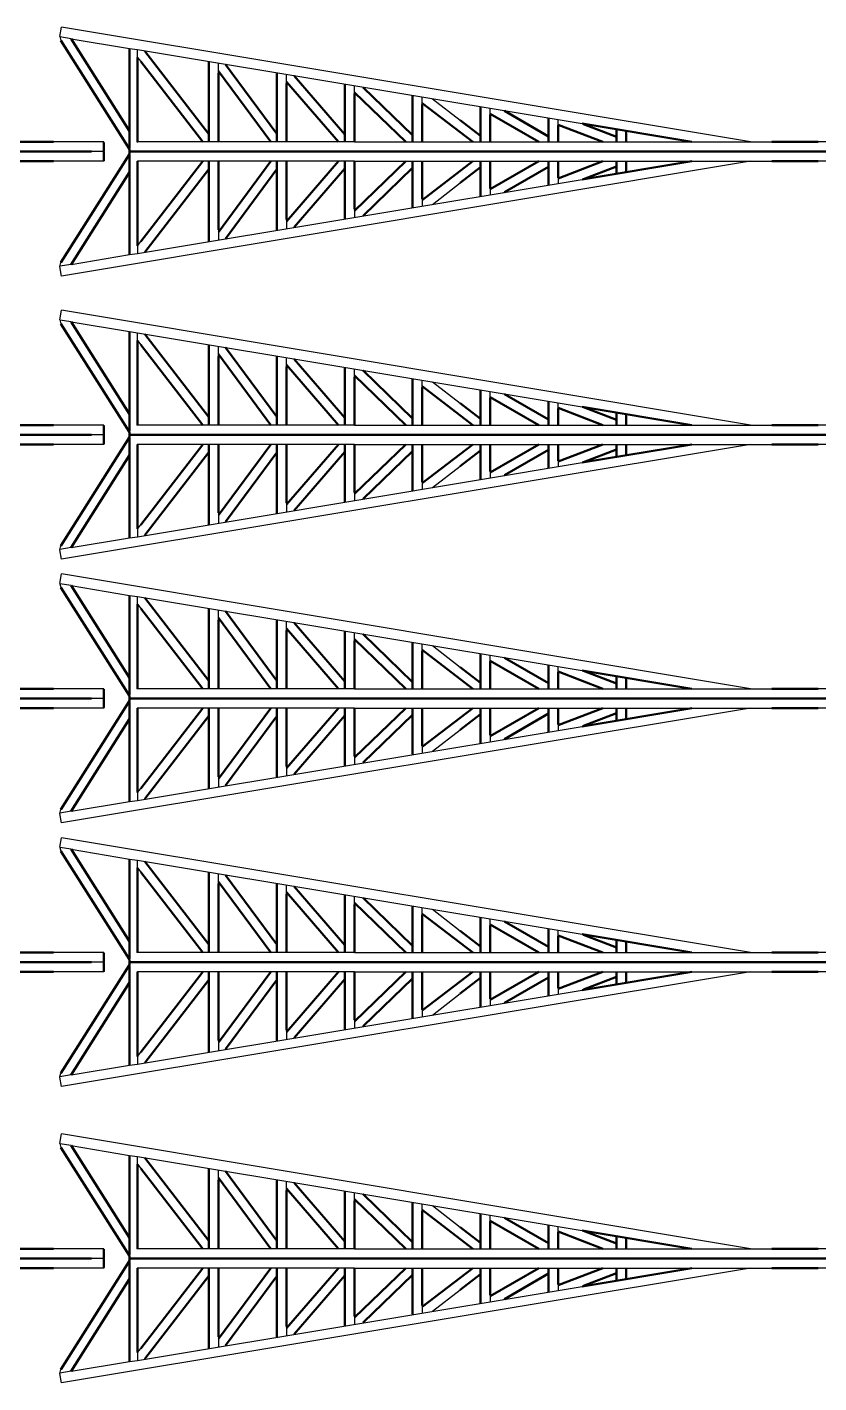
# Model space of a CAD drawing. Header units: centimetres. Extents: x 101 to 201, y 97 to 167.
# Drawn here: x 140.63 to 146.26, y 114.88 to 124.53 of the extents above; entities that cross this region are included whole.
import ezdxf

# ---------------------------------------------------------------- set-up
doc = ezdxf.new("R2010")
doc.units = ezdxf.units.CM
doc.layers.add('corte', color=1, linetype='Continuous')
doc.layers.add('grabado', color=5, linetype='Continuous')

msp = doc.modelspace()

# ---------------------------------------------------------------- linework, layer by layer
at = {"layer": 'corte'}
for p, q in [((140.8592, 124.4621), (140.8705, 124.5298)), ((145.7748, 123.7124), (140.8705, 124.5298)), ((140.8592, 124.4621), (140.8659, 124.4336)), ((140.8597, 124.4601), (140.8597, 124.4601)), ((141.1712, 123.7124), (140.814, 123.7124)), ((141.1712, 123.6438), (141.0833, 123.6438)), ((141.1712, 123.7096), (141.1712, 123.7124)), ((141.1712, 123.6466), (141.1712, 123.641)), ((141.3557, 123.6618), (141.3557, 123.667)), ((141.3557, 123.6259), (141.3557, 123.6206)), ((142.8412, 123.7124), (142.8297, 123.7124)), ((142.955, 123.7124), (142.9522, 123.7124)), ((145.7578, 123.7124), (145.9271, 123.7124)), ((146.6128, 123.7124), (146.2557, 123.7124)), ((141.1712, 123.5752), (140.814, 123.5752)), ((145.7748, 123.5752), (140.8705, 122.7579)), ((141.1712, 123.578), (141.1712, 123.5752)), ((142.8412, 123.5752), (142.8297, 123.5752)), ((142.955, 123.5752), (142.9522, 123.5752)), ((145.7578, 123.5752), (145.9271, 123.5752)), ((146.6128, 123.5752), (146.2557, 123.5752)), ((140.8592, 122.8255), (140.8659, 122.854)), ((140.8705, 122.7579), (140.8592, 122.8255)), ((140.8597, 122.8275), (140.8597, 122.8275)), ((140.8592, 122.4468), (140.8705, 122.5145)), ((145.7748, 121.6971), (140.8705, 122.5145)), ((140.8592, 122.4468), (140.8659, 122.4183)), ((140.8597, 122.4448), (140.8597, 122.4448)), ((141.1712, 121.6971), (140.814, 121.6971)), ((141.1712, 121.6943), (141.1712, 121.6971)), ((142.8412, 121.6971), (142.8297, 121.6971)), ((142.955, 121.6971), (142.9522, 121.6971)), ((145.7578, 121.6971), (145.9271, 121.6971)), ((146.6128, 121.6971), (146.2557, 121.6971)), ((141.1712, 121.6285), (141.0833, 121.6285)), ((141.1712, 121.6313), (141.1712, 121.6257)), ((141.3557, 121.6465), (141.3557, 121.6517)), ((141.3557, 121.6106), (141.3557, 121.6053)), ((141.1712, 121.5599), (140.814, 121.5599)), ((145.7748, 121.5599), (140.8705, 120.7426)), ((141.1712, 121.5627), (141.1712, 121.5599)), ((142.8412, 121.5599), (142.8297, 121.5599)), ((142.955, 121.5599), (142.9522, 121.5599)), ((145.7578, 121.5599), (145.9271, 121.5599)), ((146.6128, 121.5599), (146.2557, 121.5599)), ((140.8592, 120.8102), (140.8659, 120.8387)), ((140.8705, 120.7426), (140.8592, 120.8102)), ((140.8597, 120.8122), (140.8597, 120.8122)), ((140.8592, 120.5697), (140.8705, 120.6374)), ((145.7748, 119.82), (140.8705, 120.6374)), ((140.8597, 120.5678), (140.8597, 120.5677)), ((140.8597, 120.5677), (140.8659, 120.5412)), ((141.1712, 119.82), (140.814, 119.82)), ((141.1712, 119.8172), (141.1712, 119.82)), ((141.3557, 119.7694), (141.3557, 119.7746)), ((142.8412, 119.82), (142.8297, 119.82)), ((142.955, 119.82), (142.9522, 119.82)), ((145.7578, 119.82), (145.9271, 119.82)), ((146.6128, 119.82), (146.2557, 119.82)), ((141.1712, 119.6829), (140.814, 119.6829)), ((145.7748, 119.6829), (140.8705, 118.8655)), ((141.1712, 119.7514), (141.0833, 119.7514)), ((141.1712, 119.7542), (141.1712, 119.7486)), ((141.1712, 119.6857), (141.1712, 119.6829)), ((141.3557, 119.7335), (141.3557, 119.7283)), ((142.8412, 119.6829), (142.8297, 119.6829)), ((142.955, 119.6829), (142.9522, 119.6829)), ((145.7578, 119.6829), (145.9271, 119.6829)), ((146.6128, 119.6829), (146.2557, 119.6829)), ((140.8592, 118.9331), (140.8659, 118.9617)), ((140.8705, 118.8655), (140.8592, 118.9331)), ((140.8597, 118.9351), (140.8597, 118.9352)), ((140.8592, 118.6925), (140.8705, 118.7601)), ((145.7748, 117.9427), (140.8705, 118.7601)), ((140.8597, 118.6905), (140.8597, 118.6904)), ((140.8597, 118.6904), (140.8659, 118.6639)), ((141.1712, 117.9427), (140.814, 117.9427)), ((141.1712, 117.9399), (141.1712, 117.9427)), ((142.8412, 117.9427), (142.8297, 117.9427)), ((142.955, 117.9427), (142.9522, 117.9427)), ((145.7578, 117.9427), (145.9271, 117.9427)), ((146.6128, 117.9427), (146.2557, 117.9427)), ((141.1712, 117.8742), (141.0833, 117.8742)), ((141.1712, 117.877), (141.1712, 117.8714)), ((141.3557, 117.8921), (141.3557, 117.8973)), ((141.3557, 117.8562), (141.3557, 117.851)), ((141.1712, 117.8056), (140.814, 117.8056)), ((145.7748, 117.8056), (140.8705, 116.9882)), ((141.1712, 117.8084), (141.1712, 117.8056)), ((142.8412, 117.8056), (142.8297, 117.8056)), ((142.955, 117.8056), (142.9522, 117.8056)), ((145.7578, 117.8056), (145.9271, 117.8056)), ((146.6128, 117.8056), (146.2557, 117.8056)), ((140.8597, 117.0579), (140.8659, 117.0844)), ((140.8705, 116.9882), (140.8592, 117.0559)), ((140.8597, 117.0578), (140.8597, 117.0579)), ((140.8592, 116.5837), (140.8705, 116.6513)), ((140.8592, 116.5837), (140.8659, 116.5552)), ((140.8597, 116.5817), (140.8597, 116.5817)), ((145.7748, 115.834), (140.8705, 116.6513)), ((141.1712, 115.834), (140.814, 115.834)), ((141.1712, 115.8312), (141.1712, 115.834)), ((142.8412, 115.834), (142.8297, 115.834)), ((142.955, 115.834), (142.9522, 115.834)), ((145.7578, 115.834), (145.9271, 115.834)), ((146.6128, 115.834), (146.2557, 115.834)), ((141.1712, 115.7654), (141.0833, 115.7654)), ((141.1712, 115.7682), (141.1712, 115.7626)), ((141.3557, 115.7834), (141.3557, 115.7886)), ((141.3557, 115.7474), (141.3557, 115.7422)), ((141.1712, 115.6968), (140.814, 115.6968)), ((145.7748, 115.6968), (140.8705, 114.8794)), ((141.1712, 115.6996), (141.1712, 115.6968)), ((142.8412, 115.6968), (142.8297, 115.6968)), ((142.955, 115.6968), (142.9522, 115.6968)), ((145.7578, 115.6968), (145.9271, 115.6968)), ((146.6128, 115.6968), (146.2557, 115.6968)), ((140.8592, 114.9471), (140.8659, 114.9756)), ((140.8705, 114.8794), (140.8592, 114.9471)), ((140.8597, 114.9491), (140.8597, 114.9491))]:
    msp.add_line(p, q, dxfattribs=at)
at = {"layer": 'corte', "lineweight": 50}
for p, q in [((140.8659, 124.4336), (141.3557, 123.6618)), ((135.9141, 123.6438), (141.0833, 123.6438)), ((140.4855, 123.7124), (140.814, 123.7124)), ((140.8659, 122.854), (141.3557, 123.6259)), ((141.1712, 123.7096), (141.1712, 123.6466)), ((141.1712, 123.578), (141.1712, 123.641)), ((141.3557, 123.6618), (141.3557, 123.6259)), ((141.3557, 123.6438), (146.5249, 123.6438)), ((145.9271, 123.7124), (146.2557, 123.7124)), ((140.4855, 123.5752), (140.814, 123.5752)), ((145.9271, 123.5752), (146.2557, 123.5752)), ((140.8659, 122.4183), (141.3557, 121.6465)), ((140.4855, 121.6971), (140.814, 121.6971)), ((141.1712, 121.5627), (141.1712, 121.6943)), ((145.9271, 121.6971), (146.2557, 121.6971)), ((135.9141, 121.6285), (141.0833, 121.6285)), ((140.8659, 120.8387), (141.3557, 121.6106)), ((141.3557, 121.6465), (141.3557, 121.6106)), ((141.3557, 121.6285), (146.5249, 121.6285)), ((140.4855, 121.5599), (140.814, 121.5599)), ((145.9271, 121.5599), (146.2557, 121.5599)), ((140.8659, 120.5412), (141.3557, 119.7694)), ((140.4855, 119.82), (140.814, 119.82)), ((141.1712, 119.6857), (141.1712, 119.8172)), ((141.3557, 119.7694), (141.3557, 119.7335)), ((145.9271, 119.82), (146.2557, 119.82)), ((135.9141, 119.7514), (141.0833, 119.7514)), ((140.4855, 119.6829), (140.814, 119.6829)), ((140.8659, 118.9617), (141.3557, 119.7335)), ((141.3557, 119.7514), (146.5249, 119.7514)), ((145.9271, 119.6829), (146.2557, 119.6829)), ((140.8659, 118.6639), (141.3557, 117.8921)), ((140.4855, 117.9427), (140.814, 117.9427)), ((141.1712, 117.9399), (141.1712, 117.877)), ((145.9271, 117.9427), (146.2557, 117.9427)), ((135.9141, 117.8742), (141.0833, 117.8742)), ((140.8659, 117.0844), (141.3557, 117.8562)), ((141.1712, 117.8084), (141.1712, 117.8714)), ((141.3557, 117.8921), (141.3557, 117.8562)), ((141.3557, 117.8742), (146.5249, 117.8742)), ((140.4855, 117.8056), (140.814, 117.8056)), ((145.9271, 117.8056), (146.2557, 117.8056)), ((140.8659, 116.5552), (141.3557, 115.7834)), ((140.4855, 115.834), (140.814, 115.834)), ((141.1712, 115.8312), (141.1712, 115.7682)), ((145.9271, 115.834), (146.2557, 115.834)), ((135.9141, 115.7654), (141.0833, 115.7654)), ((140.8659, 114.9756), (141.3557, 115.7474)), ((141.1712, 115.6996), (141.1712, 115.7626)), ((141.3557, 115.7834), (141.3557, 115.7474)), ((141.3557, 115.7654), (146.5249, 115.7654)), ((140.4855, 115.6968), (140.814, 115.6968)), ((145.9271, 115.6968), (146.2557, 115.6968))]:
    msp.add_line(p, q, dxfattribs=at)
at = {"layer": 'grabado'}
for p, q in [((140.9386, 124.447), (140.8597, 124.4601)), ((140.9386, 124.447), (141.3558, 124.3775)), ((141.3557, 124.3775), (141.4128, 124.3699)), ((141.4128, 124.3699), (144.5759, 123.8427)), ((141.4128, 124.3142), (141.4128, 124.3698)), ((141.4128, 124.3142), (141.4357, 124.2845)), ((141.4629, 124.3615), (141.4646, 124.3593)), ((141.9193, 124.2835), (141.9193, 124.2854)), ((141.9879, 124.2009), (141.9879, 124.274)), ((142.0365, 124.2659), (142.0381, 124.2637)), ((142.4029, 124.2029), (142.4029, 124.2048)), ((142.4714, 124.1277), (142.4714, 124.1934)), ((142.5243, 124.1846), (142.5263, 124.1824)), ((142.8864, 124.1223), (142.8864, 124.1243)), ((142.955, 124.0542), (142.955, 124.1128)), ((143.0147, 124.1029), (143.0171, 124.1006)), ((143.37, 124.0418), (143.37, 124.0437)), ((143.4386, 123.9801), (143.4386, 124.0322)), ((143.5103, 124.0203), (143.7086, 123.8674)), ((143.8536, 123.9612), (143.8536, 123.9631)), ((143.9222, 123.9055), (143.9222, 123.9516)), ((144.0187, 123.9355), (144.0234, 123.9329)), ((144.3372, 123.8806), (144.3372, 123.8825)), ((144.4057, 123.83), (144.4057, 123.871)), ((144.5759, 123.8427), (144.5848, 123.8393)), ((141.4128, 123.7096), (141.4128, 123.7124)), ((142.8297, 123.7124), (141.4128, 123.7124)), ((142.9522, 123.7124), (142.8412, 123.7124)), ((142.955, 123.7124), (145.7578, 123.7124)), ((141.4128, 123.578), (141.4128, 123.5752)), ((142.8297, 123.5752), (141.4128, 123.5752)), ((142.9522, 123.5752), (142.8412, 123.5752)), ((142.955, 123.5752), (145.7578, 123.5752)), ((141.4128, 122.9178), (144.5759, 123.4449)), ((144.4057, 123.4577), (144.4057, 123.4166)), ((144.5759, 123.4449), (144.5848, 123.4483)), ((143.5103, 123.2673), (143.7086, 123.4202)), ((143.9222, 123.3821), (143.9222, 123.336)), ((144.0187, 123.3521), (144.0234, 123.3548)), ((144.3372, 123.4071), (144.3372, 123.4051)), ((143.37, 123.2459), (143.37, 123.244)), ((143.4386, 123.3075), (143.4386, 123.2554)), ((143.8536, 123.3265), (143.8536, 123.3246)), ((142.4714, 123.1599), (142.4714, 123.0942)), ((142.8864, 123.1653), (142.8864, 123.1634)), ((142.955, 123.2335), (142.955, 123.1748)), ((143.0147, 123.1847), (143.0171, 123.187)), ((141.9879, 123.0868), (141.9879, 123.0136)), ((142.4029, 123.0847), (142.4029, 123.0828)), ((142.5243, 123.103), (142.5263, 123.1052)), ((141.4128, 122.9734), (141.4357, 123.0031)), ((141.4128, 122.9734), (141.4128, 122.9178)), ((141.9193, 123.0041), (141.9193, 123.0022)), ((142.0365, 123.0217), (142.0381, 123.0239)), ((140.9386, 122.8406), (141.3558, 122.9102)), ((141.3557, 122.9101), (141.4128, 122.9178)), ((141.4629, 122.9261), (141.4646, 122.9283)), ((140.9386, 122.8406), (140.8597, 122.8275)), ((140.9386, 122.4317), (140.8597, 122.4448)), ((140.9386, 122.4317), (141.3558, 122.3622)), ((141.3557, 122.3622), (141.4128, 122.3546)), ((141.4128, 122.3546), (144.5759, 121.8274)), ((141.4128, 122.2989), (141.4128, 122.3545)), ((141.4128, 122.2989), (141.4357, 122.2692)), ((141.4629, 122.3462), (141.4646, 122.344)), ((141.9193, 122.2682), (141.9193, 122.2701)), ((141.9879, 122.1856), (141.9879, 122.2587)), ((142.0365, 122.2506), (142.0381, 122.2484)), ((142.4029, 122.1876), (142.4029, 122.1895)), ((142.4714, 122.1124), (142.4714, 122.1781)), ((142.5243, 122.1693), (142.5263, 122.1671)), ((142.8864, 122.107), (142.8864, 122.109)), ((142.955, 122.0389), (142.955, 122.0975)), ((143.0147, 122.0876), (143.0171, 122.0853)), ((143.37, 122.0265), (143.37, 122.0284)), ((143.4386, 121.9648), (143.4386, 122.0169)), ((143.5103, 122.005), (143.7086, 121.8521)), ((143.8536, 121.9459), (143.8536, 121.9478)), ((143.9222, 121.8902), (143.9222, 121.9363)), ((144.0187, 121.9202), (144.0234, 121.9176)), ((144.3372, 121.8653), (144.3372, 121.8672)), ((144.4057, 121.8147), (144.4057, 121.8557)), ((144.5759, 121.8274), (144.5848, 121.824)), ((141.4128, 121.6943), (141.4128, 121.6971)), ((142.8297, 121.6971), (141.4128, 121.6971)), ((142.9522, 121.6971), (142.8412, 121.6971)), ((142.955, 121.6971), (145.7578, 121.6971)), ((141.4128, 121.5627), (141.4128, 121.5599)), ((142.8297, 121.5599), (141.4128, 121.5599)), ((142.9522, 121.5599), (142.8412, 121.5599)), ((142.955, 121.5599), (145.7578, 121.5599)), ((141.4128, 120.9025), (144.5759, 121.4296)), ((143.5103, 121.252), (143.7086, 121.4049)), ((144.4057, 121.4424), (144.4057, 121.4013)), ((144.5759, 121.4296), (144.5848, 121.433)), ((143.8536, 121.3112), (143.8536, 121.3093)), ((143.9222, 121.3668), (143.9222, 121.3207)), ((144.0187, 121.3368), (144.0234, 121.3395)), ((144.3372, 121.3918), (144.3372, 121.3898)), ((142.955, 121.2182), (142.955, 121.1595)), ((143.37, 121.2306), (143.37, 121.2287)), ((143.4386, 121.2922), (143.4386, 121.2401)), ((142.4714, 121.1446), (142.4714, 121.0789)), ((142.8864, 121.15), (142.8864, 121.1481)), ((143.0147, 121.1694), (143.0171, 121.1717)), ((141.9879, 121.0715), (141.9879, 120.9983)), ((142.4029, 121.0694), (142.4029, 121.0675)), ((142.5243, 121.0877), (142.5263, 121.0899)), ((141.4128, 120.9581), (141.4357, 120.9878)), ((141.4128, 120.9581), (141.4128, 120.9025)), ((141.9193, 120.9888), (141.9193, 120.9869)), ((142.0365, 121.0064), (142.0381, 121.0086)), ((140.9386, 120.8253), (140.8597, 120.8122)), ((140.9386, 120.8253), (141.3558, 120.8949)), ((141.3557, 120.8948), (141.4128, 120.9025)), ((141.4629, 120.9108), (141.4646, 120.913)), ((140.9386, 120.5546), (140.8597, 120.5677)), ((140.9386, 120.5546), (141.3558, 120.4851)), ((141.3557, 120.4851), (141.4128, 120.4775)), ((141.4128, 120.4218), (141.4128, 120.4775)), ((141.4128, 120.4775), (144.5759, 119.9503)), ((141.4629, 120.4691), (141.4646, 120.4669)), ((141.4128, 120.4218), (141.4357, 120.3921)), ((141.9193, 120.3912), (141.9193, 120.3931)), ((141.9879, 120.3085), (141.9879, 120.3816)), ((142.0365, 120.3735), (142.0381, 120.3714)), ((142.4029, 120.3106), (142.4029, 120.3125)), ((142.4714, 120.2353), (142.4714, 120.301)), ((142.5243, 120.2922), (142.5263, 120.29)), ((142.8864, 120.23), (142.8864, 120.2319)), ((142.955, 120.1618), (142.955, 120.2204)), ((143.0147, 120.2105), (143.0171, 120.2082)), ((143.37, 120.1494), (143.37, 120.1513)), ((143.4386, 120.0878), (143.4386, 120.1398)), ((143.5103, 120.1279), (143.7086, 119.975)), ((143.8536, 120.0688), (143.8536, 120.0707)), ((143.9222, 120.0131), (143.9222, 120.0593)), ((144.0187, 120.0432), (144.0234, 120.0405)), ((144.3372, 119.9882), (144.3372, 119.9901)), ((144.4057, 119.9376), (144.4057, 119.9787)), ((144.5759, 119.9503), (144.5848, 119.9469)), ((141.4128, 119.8172), (141.4128, 119.82)), ((142.8297, 119.82), (141.4128, 119.82)), ((142.9522, 119.82), (142.8412, 119.82)), ((142.955, 119.82), (145.7578, 119.82)), ((141.4128, 119.6857), (141.4128, 119.6829)), ((142.8297, 119.6829), (141.4128, 119.6829)), ((142.9522, 119.6829), (142.8412, 119.6829)), ((142.955, 119.6829), (145.7578, 119.6829)), ((141.4128, 119.0254), (144.5759, 119.5526)), ((143.5103, 119.375), (143.7086, 119.5278)), ((143.9222, 119.4898), (143.9222, 119.4436)), ((144.3372, 119.5147), (144.3372, 119.5128)), ((144.4057, 119.5653), (144.4057, 119.5242)), ((144.5759, 119.5526), (144.5848, 119.5559)), ((143.4386, 119.4151), (143.4386, 119.363)), ((143.8536, 119.4341), (143.8536, 119.4322)), ((144.0187, 119.4597), (144.0234, 119.4624)), ((142.955, 119.3411), (142.955, 119.2824)), ((143.0147, 119.2924), (143.0171, 119.2947)), ((143.37, 119.3535), (143.37, 119.3516)), ((141.9879, 119.1944), (141.9879, 119.1212)), ((142.4029, 119.1923), (142.4029, 119.1904)), ((142.4714, 119.2676), (142.4714, 119.2018)), ((142.5243, 119.2106), (142.5263, 119.2129)), ((142.8864, 119.2729), (142.8864, 119.271)), ((141.4128, 119.0811), (141.4357, 119.1108)), ((141.9193, 119.1117), (141.9193, 119.1098)), ((142.0365, 119.1293), (142.0381, 119.1315)), ((140.9386, 118.9483), (141.3558, 119.0178)), ((141.3557, 119.0178), (141.4128, 119.0254)), ((141.4128, 119.0811), (141.4128, 119.0254)), ((141.4629, 119.0337), (141.4646, 119.0359)), ((140.9386, 118.9483), (140.8597, 118.9352)), ((140.9386, 118.6773), (140.8597, 118.6904)), ((140.9386, 118.6773), (141.3558, 118.6078)), ((141.3557, 118.6078), (141.4128, 118.6002)), ((141.4128, 118.5445), (141.4128, 118.6002)), ((141.4128, 118.6002), (144.5759, 118.073)), ((141.4128, 118.5445), (141.4357, 118.5148)), ((141.4629, 118.5919), (141.4646, 118.5897)), ((141.9193, 118.5139), (141.9193, 118.5158)), ((141.9879, 118.4312), (141.9879, 118.5044)), ((142.0365, 118.4963), (142.0381, 118.4941)), ((142.4029, 118.4333), (142.4029, 118.4352)), ((142.4714, 118.358), (142.4714, 118.4238)), ((142.5243, 118.415), (142.5263, 118.4127)), ((142.8864, 118.3527), (142.8864, 118.3546)), ((142.955, 118.2845), (142.955, 118.3432)), ((143.0147, 118.3332), (143.0171, 118.3309)), ((143.37, 118.2721), (143.37, 118.274)), ((143.4386, 118.2105), (143.4386, 118.2626)), ((143.5103, 118.2506), (143.7086, 118.0978)), ((143.8536, 118.1915), (143.8536, 118.1934)), ((143.9222, 118.1358), (143.9222, 118.182)), ((144.0187, 118.1659), (144.0234, 118.1632)), ((144.3372, 118.1109), (144.3372, 118.1128)), ((144.4057, 118.0603), (144.4057, 118.1014)), ((144.5759, 118.073), (144.5848, 118.0697)), ((141.4128, 117.9399), (141.4128, 117.9427)), ((142.8297, 117.9427), (141.4128, 117.9427)), ((142.9522, 117.9427), (142.8412, 117.9427)), ((142.955, 117.9427), (145.7578, 117.9427)), ((141.4128, 117.8084), (141.4128, 117.8056)), ((142.8297, 117.8056), (141.4128, 117.8056)), ((142.9522, 117.8056), (142.8412, 117.8056)), ((142.955, 117.8056), (145.7578, 117.8056)), ((141.4128, 117.1481), (144.5759, 117.6753)), ((143.5103, 117.4977), (143.7086, 117.6506)), ((144.3372, 117.6374), (144.3372, 117.6355)), ((144.4057, 117.688), (144.4057, 117.6469)), ((144.5759, 117.6753), (144.5848, 117.6787)), ((143.8536, 117.5568), (143.8536, 117.5549)), ((143.9222, 117.6125), (143.9222, 117.5663)), ((144.0187, 117.5824), (144.0234, 117.5851)), ((142.955, 117.4638), (142.955, 117.4052)), ((143.37, 117.4762), (143.37, 117.4743)), ((143.4386, 117.5378), (143.4386, 117.4858)), ((142.4714, 117.3903), (142.4714, 117.3246)), ((142.8864, 117.3956), (142.8864, 117.3937)), ((143.0147, 117.4151), (143.0171, 117.4174)), ((141.9879, 117.3171), (141.9879, 117.244)), ((142.0365, 117.2521), (142.0381, 117.2542)), ((142.4029, 117.315), (142.4029, 117.3131)), ((142.5243, 117.3334), (142.5263, 117.3356)), ((141.4128, 117.2038), (141.4357, 117.2335)), ((141.4128, 117.2038), (141.4128, 117.1481)), ((141.4629, 117.1565), (141.4646, 117.1587)), ((141.9193, 117.2344), (141.9193, 117.2325)), ((140.9386, 117.071), (140.8597, 117.0579)), ((140.9386, 117.071), (141.3558, 117.1405)), ((141.3557, 117.1405), (141.4128, 117.1481)), ((140.9386, 116.5686), (140.8597, 116.5817)), ((140.9386, 116.5686), (141.3558, 116.499)), ((141.3557, 116.4991), (141.4128, 116.4914)), ((141.4128, 116.4358), (141.4128, 116.4914)), ((141.4128, 116.4914), (144.5759, 115.9643)), ((141.4629, 116.4831), (141.4646, 116.4809)), ((141.4128, 116.4358), (141.4357, 116.4061)), ((141.9193, 116.4051), (141.9193, 116.407)), ((141.9879, 116.3224), (141.9879, 116.3956)), ((142.0365, 116.3875), (142.0381, 116.3853)), ((142.4029, 116.3245), (142.4029, 116.3264)), ((142.4714, 116.2493), (142.4714, 116.315)), ((142.5243, 116.3062), (142.5263, 116.304)), ((142.8864, 116.2439), (142.8864, 116.2458)), ((142.955, 116.1757), (142.955, 116.2344)), ((143.0147, 116.2245), (143.0171, 116.2222)), ((143.37, 116.1633), (143.37, 116.1652)), ((143.4386, 116.1017), (143.4386, 116.1538)), ((143.5103, 116.1419), (143.7086, 115.989)), ((143.8536, 116.0827), (143.8536, 116.0847)), ((143.9222, 116.0271), (143.9222, 116.0732)), ((144.0187, 116.0571), (144.0234, 116.0545)), ((144.3372, 116.0022), (144.3372, 116.0041)), ((144.4057, 115.9516), (144.4057, 115.9926)), ((144.5759, 115.9643), (144.5848, 115.9609)), ((141.4128, 115.8312), (141.4128, 115.834)), ((142.8297, 115.834), (141.4128, 115.834)), ((142.9522, 115.834), (142.8412, 115.834)), ((142.955, 115.834), (145.7578, 115.834)), ((141.4128, 115.6996), (141.4128, 115.6968)), ((142.8297, 115.6968), (141.4128, 115.6968)), ((142.9522, 115.6968), (142.8412, 115.6968)), ((142.955, 115.6968), (145.7578, 115.6968)), ((141.4128, 115.0393), (144.5759, 115.5665)), ((143.5103, 115.3889), (143.7086, 115.5418)), ((144.3372, 115.5286), (144.3372, 115.5267)), ((144.4057, 115.5792), (144.4057, 115.5382)), ((144.5759, 115.5665), (144.5848, 115.5699)), ((143.4386, 115.4291), (143.4386, 115.377)), ((143.8536, 115.448), (143.8536, 115.4461)), ((143.9222, 115.5037), (143.9222, 115.4576)), ((144.0187, 115.4737), (144.0234, 115.4763)), ((142.955, 115.3551), (142.955, 115.2964)), ((143.37, 115.3675), (143.37, 115.3655)), ((142.4714, 115.2815), (142.4714, 115.2158)), ((142.5243, 115.2246), (142.5263, 115.2268)), ((142.8864, 115.2869), (142.8864, 115.285)), ((143.0147, 115.3063), (143.0171, 115.3086)), ((141.9879, 115.2083), (141.9879, 115.1352)), ((142.0365, 115.1433), (142.0381, 115.1455)), ((142.4029, 115.2063), (142.4029, 115.2044)), ((140.9386, 114.9622), (141.3558, 115.0317)), ((141.3557, 115.0317), (141.4128, 115.0393)), ((141.4128, 115.095), (141.4357, 115.1247)), ((141.4128, 115.095), (141.4128, 115.0394)), ((141.4629, 115.0477), (141.4646, 115.0499)), ((141.9193, 115.1257), (141.9193, 115.1238)), ((140.9386, 114.9622), (140.8597, 114.9491))]:
    msp.add_line(p, q, dxfattribs=at)
at = {"layer": 'grabado', "lineweight": 50}
for p, q in [((140.9386, 124.447), (141.3557, 123.7897)), ((141.3557, 123.667), (141.3557, 124.3775)), ((141.4128, 123.7124), (141.4128, 124.3142)), ((141.4646, 124.3593), (141.9193, 123.7686)), ((141.4357, 124.2845), (141.876, 123.7124)), ((141.9193, 124.2835), (141.9193, 123.7124)), ((141.9879, 124.2163), (142.3602, 123.7124)), ((141.9879, 123.7124), (141.9879, 124.2009)), ((142.0381, 124.2637), (142.4029, 123.7701)), ((142.4029, 124.2029), (142.4029, 123.7124)), ((142.4714, 124.1409), (142.8412, 123.7124)), ((142.4714, 123.7124), (142.4714, 124.1277)), ((142.5263, 124.1824), (142.8864, 123.7649)), ((142.8864, 124.1223), (142.8864, 123.7124)), ((142.955, 124.0652), (143.3207, 123.7124)), ((142.955, 123.7124), (142.955, 124.0542)), ((143.0171, 124.1006), (143.37, 123.76)), ((143.37, 124.0418), (143.37, 123.7124)), ((143.4386, 123.9889), (143.7974, 123.7124)), ((143.4386, 123.7124), (143.4386, 123.9801)), ((143.8536, 123.9612), (143.8536, 123.7124)), ((143.9222, 123.9121), (144.2685, 123.7124)), ((144.0234, 123.9329), (144.3372, 123.752)), ((143.7086, 123.8674), (143.8536, 123.7557)), ((143.9222, 123.7124), (143.9222, 123.9055)), ((144.3372, 123.8806), (144.3372, 123.7124)), ((144.4057, 123.8343), (144.7247, 123.7124)), ((144.4057, 123.7124), (144.4057, 123.83)), ((144.5759, 123.8427), (145.3577, 123.7124)), ((144.5848, 123.8393), (144.8207, 123.7491)), ((144.8207, 123.8019), (144.8207, 123.7124)), ((144.8893, 123.7124), (144.8893, 123.7904)), ((141.3557, 123.6206), (141.3557, 122.9101)), ((141.4128, 123.5752), (141.4128, 122.9734)), ((141.4357, 123.0031), (141.876, 123.5752)), ((141.9193, 123.5752), (141.9193, 123.0041)), ((141.9879, 123.5752), (141.9879, 123.0868)), ((141.9879, 123.0713), (142.3602, 123.5752)), ((142.4029, 123.5752), (142.4029, 123.0847)), ((142.4714, 123.5752), (142.4714, 123.1599)), ((142.4714, 123.1467), (142.8412, 123.5752)), ((142.8864, 123.5752), (142.8864, 123.1653)), ((142.955, 123.5752), (142.955, 123.2335)), ((142.955, 123.2224), (143.3207, 123.5752)), ((143.0171, 123.187), (143.37, 123.5276)), ((143.37, 123.5752), (143.37, 123.2459)), ((143.4386, 123.5752), (143.4386, 123.3075)), ((143.4386, 123.2987), (143.7974, 123.5752)), ((143.7086, 123.4202), (143.8536, 123.532)), ((143.8536, 123.5752), (143.8536, 123.3265)), ((143.9222, 123.3756), (144.2685, 123.5752)), ((143.9222, 123.5752), (143.9222, 123.3821)), ((144.0234, 123.3548), (144.3372, 123.5357)), ((144.3372, 123.5752), (144.3372, 123.4071)), ((144.4057, 123.5752), (144.4057, 123.4577)), ((144.4057, 123.4533), (144.7247, 123.5752)), ((144.5759, 123.4449), (145.3577, 123.5752)), ((144.5848, 123.4483), (144.8207, 123.5385)), ((144.8207, 123.5752), (144.8207, 123.4857)), ((144.8893, 123.5752), (144.8893, 123.4972)), ((140.9386, 122.8406), (141.3557, 123.4979)), ((141.4646, 122.9283), (141.9193, 123.519)), ((142.0381, 123.0239), (142.4029, 123.5175)), ((142.5263, 123.1052), (142.8864, 123.5228)), ((140.9386, 122.4317), (141.3557, 121.7744)), ((141.3557, 121.6517), (141.3557, 122.3622)), ((141.4128, 121.6971), (141.4128, 122.2989)), ((141.4646, 122.344), (141.9193, 121.7533)), ((141.4357, 122.2692), (141.876, 121.6971)), ((141.9193, 122.2682), (141.9193, 121.6971)), ((141.9879, 122.201), (142.3602, 121.6971)), ((141.9879, 121.6971), (141.9879, 122.1856)), ((142.0381, 122.2484), (142.4029, 121.7548)), ((142.4029, 122.1876), (142.4029, 121.6971)), ((142.4714, 122.1256), (142.8412, 121.6971)), ((142.4714, 121.6971), (142.4714, 122.1124)), ((142.5263, 122.1671), (142.8864, 121.7496)), ((142.8864, 122.107), (142.8864, 121.6971)), ((143.0171, 122.0853), (143.37, 121.7447)), ((142.955, 122.0499), (143.3207, 121.6971)), ((142.955, 121.6971), (142.955, 122.0389)), ((143.37, 122.0265), (143.37, 121.6971)), ((143.4386, 121.9736), (143.7974, 121.6971)), ((143.4386, 121.6971), (143.4386, 121.9648)), ((143.8536, 121.9459), (143.8536, 121.6971)), ((143.9222, 121.8968), (144.2685, 121.6971)), ((143.9222, 121.6971), (143.9222, 121.8902)), ((144.0234, 121.9176), (144.3372, 121.7367)), ((143.7086, 121.8521), (143.8536, 121.7404)), ((144.3372, 121.8653), (144.3372, 121.6971)), ((144.4057, 121.819), (144.7247, 121.6971)), ((144.4057, 121.6971), (144.4057, 121.8147)), ((144.5759, 121.8274), (145.3577, 121.6971)), ((144.5848, 121.824), (144.8207, 121.7338)), ((144.8207, 121.7866), (144.8207, 121.6971)), ((144.8893, 121.6971), (144.8893, 121.7751)), ((141.3557, 121.6053), (141.3557, 120.8948)), ((141.4128, 121.5599), (141.4128, 120.9581)), ((141.4357, 120.9878), (141.876, 121.5599)), ((141.4646, 120.913), (141.9193, 121.5037)), ((141.9193, 121.5599), (141.9193, 120.9888)), ((141.9879, 121.5599), (141.9879, 121.0715)), ((141.9879, 121.056), (142.3602, 121.5599)), ((142.0381, 121.0086), (142.4029, 121.5022)), ((142.4029, 121.5599), (142.4029, 121.0694)), ((142.4714, 121.5599), (142.4714, 121.1446)), ((142.4714, 121.1314), (142.8412, 121.5599)), ((142.5263, 121.0899), (142.8864, 121.5075)), ((142.8864, 121.5599), (142.8864, 121.15)), ((142.955, 121.5599), (142.955, 121.2182)), ((142.955, 121.2071), (143.3207, 121.5599)), ((143.0171, 121.1717), (143.37, 121.5123)), ((143.37, 121.5599), (143.37, 121.2306)), ((143.4386, 121.5599), (143.4386, 121.2922)), ((143.4386, 121.2834), (143.7974, 121.5599)), ((143.7086, 121.4049), (143.8536, 121.5167)), ((143.8536, 121.5599), (143.8536, 121.3112)), ((143.9222, 121.3603), (144.2685, 121.5599)), ((143.9222, 121.5599), (143.9222, 121.3668)), ((144.0234, 121.3395), (144.3372, 121.5204)), ((144.3372, 121.5599), (144.3372, 121.3918)), ((144.4057, 121.5599), (144.4057, 121.4424)), ((144.4057, 121.438), (144.7247, 121.5599)), ((144.5759, 121.4296), (145.3577, 121.5599)), ((144.5848, 121.433), (144.8207, 121.5232)), ((144.8207, 121.5599), (144.8207, 121.4704)), ((144.8893, 121.5599), (144.8893, 121.4819)), ((140.9386, 120.8253), (141.3557, 121.4826)), ((140.9386, 120.5546), (141.3557, 119.8974)), ((141.3557, 119.7746), (141.3557, 120.4851)), ((141.4646, 120.4669), (141.9193, 119.8762)), ((141.4128, 119.82), (141.4128, 120.4218)), ((141.4357, 120.3921), (141.876, 119.82)), ((141.9193, 120.3912), (141.9193, 119.82)), ((142.0381, 120.3714), (142.4029, 119.8777)), ((141.9879, 120.3239), (142.3602, 119.82)), ((141.9879, 119.82), (141.9879, 120.3085)), ((142.4029, 120.3106), (142.4029, 119.82)), ((142.4714, 120.2486), (142.8412, 119.82)), ((142.5263, 120.29), (142.8864, 119.8725)), ((142.4714, 119.82), (142.4714, 120.2353)), ((142.8864, 120.23), (142.8864, 119.82)), ((142.955, 120.1728), (143.3207, 119.82)), ((142.955, 119.82), (142.955, 120.1618)), ((143.0171, 120.2082), (143.37, 119.8676)), ((143.37, 120.1494), (143.37, 119.82)), ((143.4386, 120.0966), (143.7974, 119.82)), ((143.4386, 119.82), (143.4386, 120.0878)), ((143.8536, 120.0688), (143.8536, 119.82)), ((143.7086, 119.975), (143.8536, 119.8633)), ((143.9222, 120.0197), (144.2685, 119.82)), ((143.9222, 119.82), (143.9222, 120.0131)), ((144.0234, 120.0405), (144.3372, 119.8596)), ((144.3372, 119.9882), (144.3372, 119.82)), ((144.4057, 119.942), (144.7247, 119.82)), ((144.4057, 119.82), (144.4057, 119.9376)), ((144.5759, 119.9503), (145.3577, 119.82)), ((144.5848, 119.9469), (144.8207, 119.8567)), ((144.8207, 119.9095), (144.8207, 119.82)), ((144.8893, 119.82), (144.8893, 119.8981)), ((141.3557, 119.7283), (141.3557, 119.0178)), ((141.4128, 119.6829), (141.4128, 119.0811)), ((141.4357, 119.1108), (141.876, 119.6829)), ((141.9193, 119.6829), (141.9193, 119.1117)), ((141.9879, 119.6829), (141.9879, 119.1944)), ((141.9879, 119.1789), (142.3602, 119.6829)), ((142.4029, 119.6829), (142.4029, 119.1923)), ((142.4714, 119.6829), (142.4714, 119.2676)), ((142.4714, 119.2543), (142.8412, 119.6829)), ((142.8864, 119.6829), (142.8864, 119.2729)), ((142.955, 119.6829), (142.955, 119.3411)), ((142.955, 119.3301), (143.3207, 119.6829)), ((143.37, 119.6829), (143.37, 119.3535)), ((143.4386, 119.6829), (143.4386, 119.4151)), ((143.4386, 119.4063), (143.7974, 119.6829)), ((143.8536, 119.6829), (143.8536, 119.4341)), ((143.9222, 119.4832), (144.2685, 119.6829)), ((143.9222, 119.6829), (143.9222, 119.4898)), ((144.3372, 119.6829), (144.3372, 119.5147)), ((144.4057, 119.6829), (144.4057, 119.5653)), ((144.4057, 119.5609), (144.7247, 119.6829)), ((144.5759, 119.5526), (145.3577, 119.6829)), ((144.8207, 119.6829), (144.8207, 119.5934)), ((144.8893, 119.6829), (144.8893, 119.6048)), ((140.9386, 118.9483), (141.3557, 119.6055)), ((141.4646, 119.0359), (141.9193, 119.6266)), ((142.0381, 119.1315), (142.4029, 119.6252)), ((142.5263, 119.2129), (142.8864, 119.6304)), ((143.0171, 119.2947), (143.37, 119.6352)), ((143.7086, 119.5278), (143.8536, 119.6396)), ((144.0234, 119.4624), (144.3372, 119.6433)), ((144.5848, 119.5559), (144.8207, 119.6462)), ((140.9386, 118.6773), (141.3557, 118.0201)), ((141.3557, 117.8973), (141.3557, 118.6078)), ((141.4128, 117.9427), (141.4128, 118.5445)), ((141.4357, 118.5148), (141.876, 117.9427)), ((141.4646, 118.5897), (141.9193, 117.999)), ((141.9193, 118.5139), (141.9193, 117.9427)), ((141.9879, 118.4467), (142.3602, 117.9427)), ((141.9879, 117.9427), (141.9879, 118.4312)), ((142.0381, 118.4941), (142.4029, 118.0004)), ((142.4029, 118.4333), (142.4029, 117.9427)), ((142.5263, 118.4127), (142.8864, 117.9952)), ((142.4714, 118.3713), (142.8412, 117.9427)), ((142.4714, 117.9427), (142.4714, 118.358)), ((142.8864, 118.3527), (142.8864, 117.9427)), ((143.0171, 118.3309), (143.37, 117.9904)), ((142.955, 118.2955), (143.3207, 117.9427)), ((142.955, 117.9427), (142.955, 118.2845)), ((143.37, 118.2721), (143.37, 117.9427)), ((143.4386, 118.2193), (143.7974, 117.9427)), ((143.4386, 117.9427), (143.4386, 118.2105)), ((143.8536, 118.1915), (143.8536, 117.9427)), ((143.9222, 118.1424), (144.2685, 117.9427)), ((143.9222, 117.9427), (143.9222, 118.1358)), ((144.0234, 118.1632), (144.3372, 117.9823)), ((143.7086, 118.0978), (143.8536, 117.986)), ((144.3372, 118.1109), (144.3372, 117.9427)), ((144.4057, 118.0647), (144.7247, 117.9427)), ((144.4057, 117.9427), (144.4057, 118.0603)), ((144.5759, 118.073), (145.3577, 117.9427)), ((144.5848, 118.0697), (144.8207, 117.9794)), ((144.8207, 118.0322), (144.8207, 117.9427)), ((144.8893, 117.9427), (144.8893, 118.0208)), ((141.3557, 117.851), (141.3557, 117.1405)), ((141.4128, 117.8056), (141.4128, 117.2038)), ((141.4357, 117.2335), (141.876, 117.8056)), ((141.4646, 117.1587), (141.9193, 117.7494)), ((141.9193, 117.8056), (141.9193, 117.2344)), ((141.9879, 117.8056), (141.9879, 117.3171)), ((141.9879, 117.3017), (142.3602, 117.8056)), ((142.0381, 117.2542), (142.4029, 117.7479)), ((142.4029, 117.8056), (142.4029, 117.315)), ((142.4714, 117.8056), (142.4714, 117.3903)), ((142.4714, 117.377), (142.8412, 117.8056)), ((142.5263, 117.3356), (142.8864, 117.7531)), ((142.8864, 117.8056), (142.8864, 117.3956)), ((142.955, 117.8056), (142.955, 117.4638)), ((142.955, 117.4528), (143.3207, 117.8056)), ((143.0171, 117.4174), (143.37, 117.758)), ((143.37, 117.8056), (143.37, 117.4762)), ((143.4386, 117.8056), (143.4386, 117.5378)), ((143.4386, 117.529), (143.7974, 117.8056)), ((143.7086, 117.6506), (143.8536, 117.7623)), ((143.8536, 117.8056), (143.8536, 117.5568)), ((143.9222, 117.6059), (144.2685, 117.8056)), ((143.9222, 117.8056), (143.9222, 117.6125)), ((144.0234, 117.5851), (144.3372, 117.766)), ((144.3372, 117.8056), (144.3372, 117.6374)), ((144.4057, 117.8056), (144.4057, 117.688)), ((144.4057, 117.6836), (144.7247, 117.8056)), ((144.5759, 117.6753), (145.3577, 117.8056)), ((144.5848, 117.6787), (144.8207, 117.7689)), ((144.8207, 117.8056), (144.8207, 117.7161)), ((144.8893, 117.8056), (144.8893, 117.7275)), ((140.9386, 117.071), (141.3557, 117.7282)), ((140.9386, 116.5686), (141.3557, 115.9113)), ((141.3557, 115.7886), (141.3557, 116.4991)), ((141.4646, 116.4809), (141.9193, 115.8902)), ((141.4128, 115.834), (141.4128, 116.4358)), ((141.4357, 116.4061), (141.876, 115.834)), ((141.9193, 116.4051), (141.9193, 115.834)), ((142.0381, 116.3853), (142.4029, 115.8917)), ((141.9879, 116.3379), (142.3602, 115.834)), ((141.9879, 115.834), (141.9879, 116.3224)), ((142.4029, 116.3245), (142.4029, 115.834)), ((142.5263, 116.304), (142.8864, 115.8865)), ((142.4714, 116.2625), (142.8412, 115.834)), ((142.4714, 115.834), (142.4714, 116.2493)), ((142.8864, 116.2439), (142.8864, 115.834)), ((143.0171, 116.2222), (143.37, 115.8816)), ((142.955, 116.1868), (143.3207, 115.834)), ((142.955, 115.834), (142.955, 116.1757)), ((143.37, 116.1633), (143.37, 115.834)), ((143.4386, 116.1105), (143.7974, 115.834)), ((143.4386, 115.834), (143.4386, 116.1017)), ((143.8536, 116.0827), (143.8536, 115.834)), ((143.9222, 116.0336), (144.2685, 115.834)), ((143.9222, 115.834), (143.9222, 116.0271)), ((144.0234, 116.0545), (144.3372, 115.8735)), ((144.3372, 116.0022), (144.3372, 115.834)), ((143.7086, 115.989), (143.8536, 115.8773)), ((144.4057, 115.9559), (144.7247, 115.834)), ((144.4057, 115.834), (144.4057, 115.9516)), ((144.5759, 115.9643), (145.3577, 115.834)), ((144.5848, 115.9609), (144.8207, 115.8707)), ((144.8207, 115.9235), (144.8207, 115.834)), ((144.8893, 115.834), (144.8893, 115.912)), ((141.3557, 115.7422), (141.3557, 115.0317)), ((140.9386, 114.9622), (141.3557, 115.6195)), ((141.4128, 115.6968), (141.4128, 115.095)), ((141.4357, 115.1247), (141.876, 115.6968)), ((141.4646, 115.0499), (141.9193, 115.6406)), ((141.9193, 115.6968), (141.9193, 115.1257)), ((141.9879, 115.6968), (141.9879, 115.2083)), ((141.9879, 115.1929), (142.3602, 115.6968)), ((142.0381, 115.1455), (142.4029, 115.6391)), ((142.4029, 115.6968), (142.4029, 115.2063)), ((142.4714, 115.6968), (142.4714, 115.2815)), ((142.4714, 115.2683), (142.8412, 115.6968)), ((142.5263, 115.2268), (142.8864, 115.6443)), ((142.8864, 115.6968), (142.8864, 115.2869)), ((142.955, 115.6968), (142.955, 115.3551)), ((142.955, 115.344), (143.3207, 115.6968)), ((143.0171, 115.3086), (143.37, 115.6492)), ((143.37, 115.6968), (143.37, 115.3675)), ((143.4386, 115.6968), (143.4386, 115.4291)), ((143.4386, 115.4203), (143.7974, 115.6968)), ((143.7086, 115.5418), (143.8536, 115.6535)), ((143.8536, 115.6968), (143.8536, 115.448)), ((143.9222, 115.4971), (144.2685, 115.6968)), ((143.9222, 115.6968), (143.9222, 115.5037)), ((144.0234, 115.4763), (144.3372, 115.6573)), ((144.3372, 115.6968), (144.3372, 115.5286)), ((144.4057, 115.6968), (144.4057, 115.5792)), ((144.4057, 115.5749), (144.7247, 115.6968)), ((144.5759, 115.5665), (145.3577, 115.6968)), ((144.5848, 115.5699), (144.8207, 115.6601)), ((144.8207, 115.6968), (144.8207, 115.6073)), ((144.8893, 115.6968), (144.8893, 115.6188))]:
    msp.add_line(p, q, dxfattribs=at)

doc.saveas('drawing.dxf')
